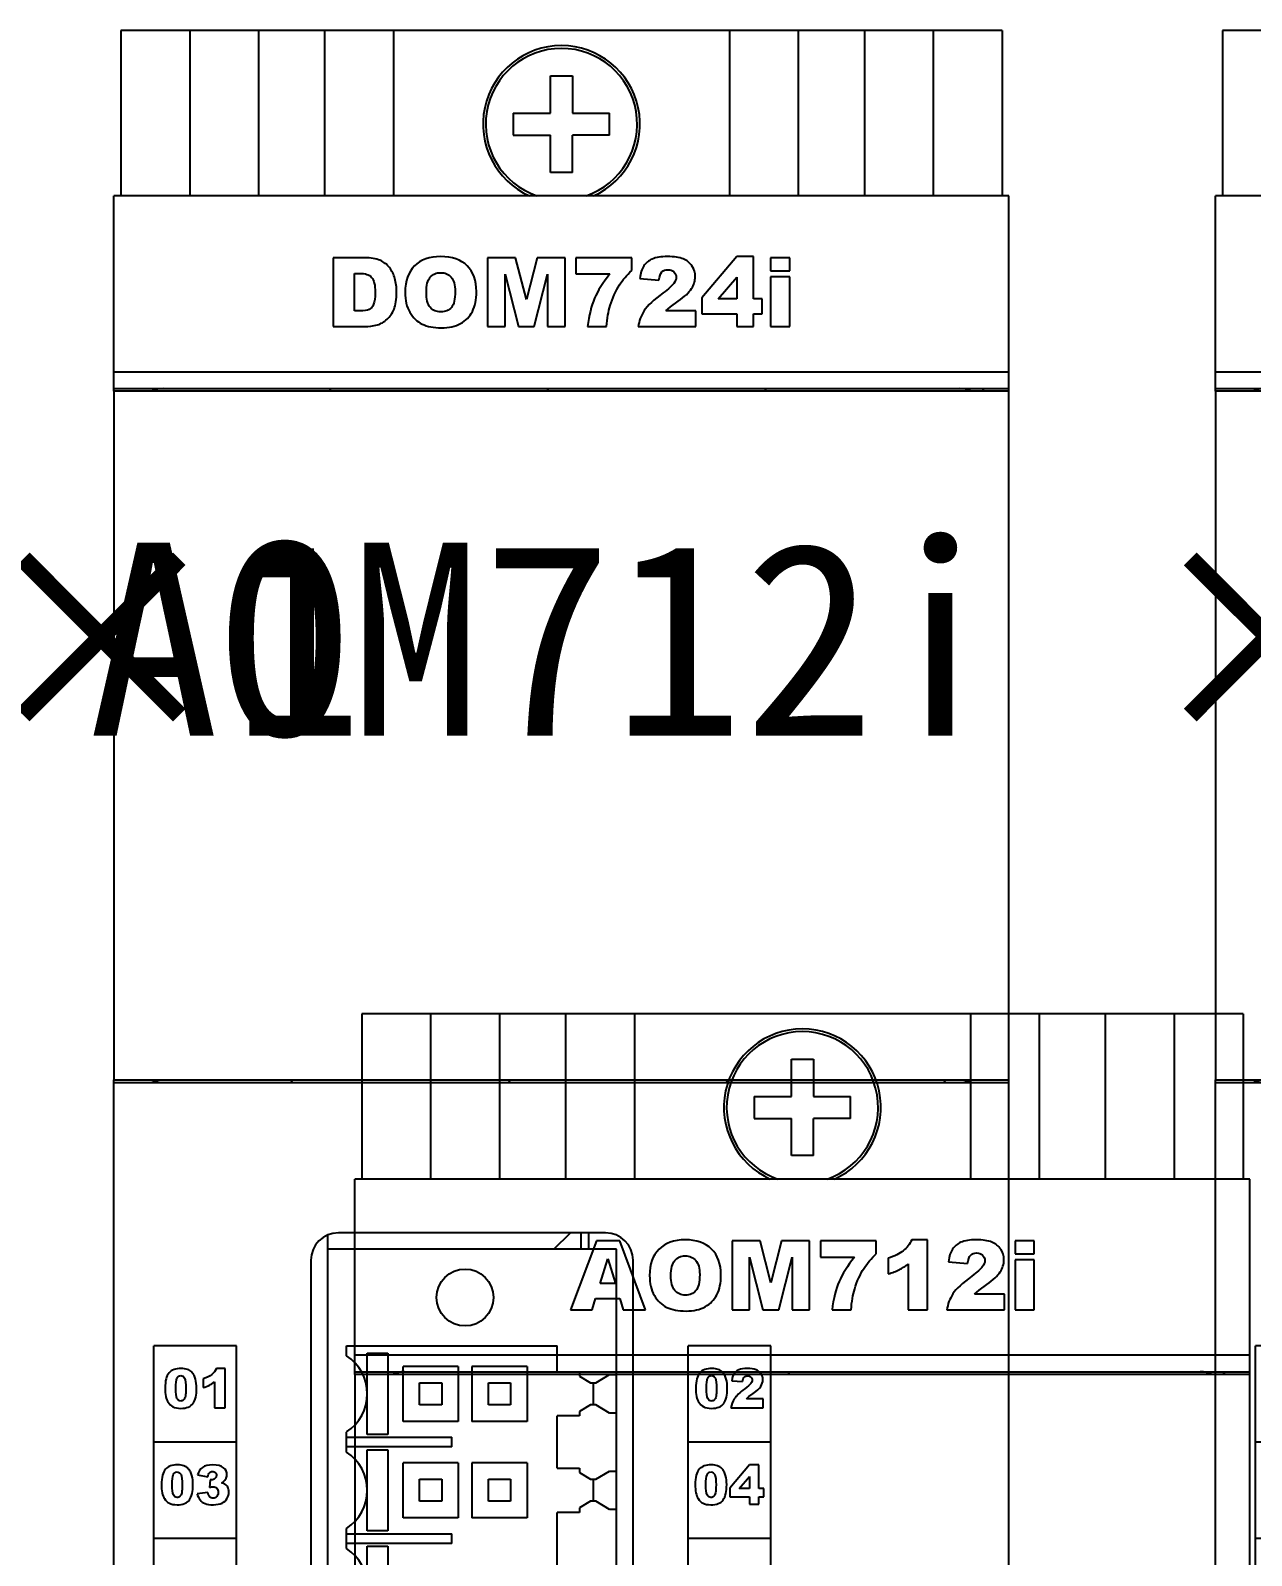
# Model space of a CAD drawing. Header units: millimetres. Extents: x 40 to 522, y -286 to 20.
# Drawn here: x 390 to 434.3, y -159.7 to -104.3 of the extents above; entities that cross this region are included whole.
import ezdxf
from ezdxf.enums import TextEntityAlignment as Align

# ---------------------------------------------------------------- set-up
doc = ezdxf.new("R2010")
doc.units = ezdxf.units.MM
for name, color, linetype in [('AIOJ784_4_00DXF_CONTINUOUS_LINE', 7, 'Continuous'), ('AOMJ712I_002DXF_CONTINUOUS_LINE', 7, 'Continuous'), ('MPUJ710_4_01DXF_CONTINUOUS_LINE', 7, 'Continuous'), ('RTDJ712_4_00DXF_CONTINUOUS_LINE', 7, 'Continuous'), ('TEXT_LABEL', 7, 'Continuous')]:
    doc.layers.add(name, color=color, linetype=linetype)
doc.styles.add('HZ_TEXT', font='simsun.ttc')

# ---------------------------------------------------------------- blocks, each defined once
blk = doc.blocks.new('MOD_DOM724i')
at = {"linetype": 'Continuous'}
for p, q in [((111.251, 165.698), (111.251, 159.698)), ((143.251, 165.698), (111.251, 165.698)), ((113.751, 165.698), (113.751, 159.698)), ((116.251, 165.698), (116.251, 159.698)), ((118.651, 165.698), (118.651, 159.698)), ((121.151, 165.698), (121.151, 159.698)), ((133.351, 165.698), (133.351, 159.698)), ((135.851, 165.698), (135.851, 159.698)), ((138.251, 165.698), (138.251, 159.698)), ((140.751, 165.698), (140.751, 159.698)), ((143.251, 165.698), (143.251, 159.698)), ((126.851, 162.698), (126.851, 164.048)), ((126.851, 164.048), (127.651, 164.048)), ((127.651, 164.048), (127.651, 162.698)), ((125.501, 162.698), (125.501, 161.898)), ((125.501, 162.698), (126.851, 162.698)), ((127.651, 162.698), (129.001, 162.698)), ((129.001, 161.898), (129.001, 162.698)), ((125.501, 161.898), (126.851, 161.898)), ((126.851, 160.548), (126.851, 161.898)), ((127.651, 160.548), (127.651, 161.898)), ((129.001, 161.898), (127.651, 161.898)), ((127.651, 160.548), (126.851, 160.548)), ((111.001, 152.598), (111.001, 159.698)), ((143.501, 159.698), (111.001, 159.698)), ((143.501, 152.598), (143.501, 159.698)), ((118.964, 157.448), (118.964, 154.948)), ((120.111, 157.448), (118.964, 157.448)), ((124.571, 157.448), (124.571, 154.948)), ((125.586, 157.448), (124.571, 157.448)), ((125.978, 155.926), (125.586, 157.448)), ((126.367, 157.448), (125.978, 155.926)), ((127.383, 157.448), (126.367, 157.448)), ((127.383, 154.948), (127.383, 157.448)), ((127.775, 157.448), (127.775, 156.861)), ((129.803, 157.448), (127.775, 157.448)), ((129.803, 156.979), (129.803, 157.448)), ((133.616, 157.49), (132.351, 155.986)), ((134.221, 157.49), (133.616, 157.49)), ((134.221, 155.954), (134.221, 157.49)), ((134.844, 157.448), (134.844, 156.975)), ((135.538, 157.448), (134.844, 157.448)), ((135.538, 156.975), (135.538, 157.448)), ((119.736, 155.515), (119.736, 156.881)), ((119.736, 156.881), (119.929, 156.881)), ((125.204, 154.948), (125.204, 156.854)), ((125.204, 156.854), (125.69, 154.948)), ((126.263, 154.948), (126.75, 156.854)), ((126.75, 156.854), (126.75, 154.948)), ((127.775, 156.861), (129.01, 156.861)), ((130.093, 156.692), (130.788, 156.636)), ((132.946, 155.954), (133.616, 156.74)), ((133.616, 156.74), (133.616, 155.954)), ((134.844, 156.975), (135.538, 156.975)), ((134.844, 156.759), (134.844, 154.948)), ((135.538, 156.759), (134.844, 156.759)), ((135.538, 154.948), (135.538, 156.759)), ((131.041, 155.514), (131.207, 155.665)), ((131.207, 155.665), (131.487, 155.869)), ((132.351, 155.986), (132.351, 155.415)), ((133.616, 155.954), (132.946, 155.954)), ((134.535, 155.954), (134.221, 155.954)), ((134.535, 155.415), (134.535, 155.954)), ((119.926, 155.515), (119.736, 155.515)), ((132.125, 155.514), (131.041, 155.514)), ((132.125, 154.948), (132.125, 155.514)), ((132.351, 155.415), (133.616, 155.415)), ((133.616, 155.415), (133.616, 154.948)), ((134.221, 154.948), (134.221, 155.415)), ((134.221, 155.415), (134.535, 155.415)), ((118.964, 154.948), (120.111, 154.948)), ((124.571, 154.948), (125.204, 154.948)), ((125.69, 154.948), (126.263, 154.948)), ((126.75, 154.948), (127.383, 154.948)), ((128.196, 154.948), (128.889, 154.948)), ((130.042, 154.948), (132.125, 154.948)), ((133.616, 154.948), (134.221, 154.948)), ((134.844, 154.948), (135.538, 154.948)), ((143.501, 153.298), (111.001, 153.298)), ((111.001, 152.698), (143.501, 152.698)), ((111.001, 152.598), (111.001, 127.598)), ((143.501, 152.598), (111.001, 152.598)), ((118.803, 152.598), (118.903, 152.698)), ((126.706, 152.598), (126.806, 152.698)), ((134.609, 152.598), (134.709, 152.698)), ((142.511, 152.598), (142.611, 152.698)), ((143.501, 127.598), (143.501, 152.598)), ((111.001, 41.698), (111.001, 127.598)), ((111.001, 127.598), (143.501, 127.598)), ((111.001, 127.498), (143.501, 127.498)), ((117.411, 127.498), (117.511, 127.598)), ((125.314, 127.498), (125.414, 127.598)), ((133.217, 127.498), (133.317, 127.598)), ((141.119, 127.498), (141.219, 127.598)), ((143.501, 41.698), (143.501, 127.598)), ((118.751, 121.964), (118.751, 121.448)), ((128.851, 122.048), (119.151, 122.048)), ((126.98, 121.448), (127.58, 122.048)), ((127.951, 122.048), (127.951, 121.448)), ((128.251, 121.448), (128.251, 122.048)), ((118.751, 121.448), (118.751, 51.448)), ((129.251, 121.448), (118.751, 121.448)), ((129.251, 51.448), (129.251, 121.448)), ((118.151, 121.048), (118.151, 51.848)), ((129.851, 51.848), (129.851, 121.048)), ((112.451, 54.948), (112.451, 117.948)), ((115.451, 117.948), (112.451, 117.948)), ((115.451, 54.948), (115.451, 117.948)), ((119.451, 117.58), (119.451, 117.948)), ((119.451, 117.948), (127.101, 117.948)), ((127.101, 116.998), (127.101, 117.948)), ((131.851, 54.948), (131.851, 117.948)), ((134.851, 117.948), (131.851, 117.948)), ((134.851, 54.948), (134.851, 117.948)), ((120.201, 116.202), (120.201, 117.673)), ((120.201, 117.673), (120.952, 117.673)), ((120.952, 117.673), (120.952, 114.723)), ((115.044, 117.121), (114.722, 117.121)), ((115.044, 115.698), (115.044, 117.121)), ((121.501, 115.198), (121.501, 117.198)), ((123.501, 117.198), (121.501, 117.198)), ((123.501, 117.198), (123.501, 115.198)), ((124.001, 117.198), (124.001, 115.198)), ((126.001, 117.198), (124.001, 117.198)), ((126.001, 117.198), (126.001, 115.198)), ((127.101, 116.998), (127.901, 116.998)), ((127.901, 116.998), (127.901, 116.84)), ((127.901, 116.84), (128.304, 116.598)), ((128.501, 116.598), (129.001, 116.898)), ((129.001, 116.898), (129.251, 116.898)), ((114.242, 116.746), (114.242, 116.427)), ((114.65, 116.631), (114.65, 115.698)), ((122.101, 115.798), (122.101, 116.598)), ((122.101, 116.598), (122.901, 116.598)), ((122.901, 116.598), (122.901, 115.798)), ((124.601, 115.798), (124.601, 116.598)), ((124.601, 116.598), (125.401, 116.598)), ((125.401, 116.598), (125.401, 115.798)), ((128.304, 116.598), (128.501, 116.598)), ((128.401, 116.598), (128.401, 115.798)), ((133.434, 116.674), (133.823, 116.643)), ((120.201, 114.723), (120.201, 116.194)), ((122.901, 115.798), (122.101, 115.798)), ((125.401, 115.798), (124.601, 115.798)), ((128.304, 115.798), (127.901, 115.556)), ((128.501, 115.798), (128.304, 115.798)), ((129.001, 115.497), (128.501, 115.798)), ((133.965, 116.015), (134.058, 116.099)), ((134.572, 116.015), (133.965, 116.015)), ((134.058, 116.099), (134.215, 116.213)), ((134.572, 115.698), (134.572, 116.015)), ((114.65, 115.698), (115.044, 115.698)), ((123.501, 115.198), (121.501, 115.198)), ((126.001, 115.198), (124.001, 115.198)), ((127.101, 113.498), (127.101, 115.398)), ((127.901, 115.398), (127.101, 115.398)), ((127.901, 115.556), (127.901, 115.398)), ((129.251, 115.497), (129.001, 115.497)), ((133.405, 115.698), (134.572, 115.698)), ((119.451, 114.08), (119.451, 114.815)), ((119.451, 114.623), (123.276, 114.623)), ((120.952, 114.723), (120.201, 114.723)), ((123.276, 114.273), (123.276, 114.623)), ((115.451, 114.448), (112.451, 114.448)), ((123.276, 114.273), (119.451, 114.273)), ((120.201, 112.702), (120.201, 114.173)), ((120.201, 114.173), (120.952, 114.173)), ((120.952, 114.173), (120.952, 111.223)), ((134.851, 114.448), (131.851, 114.448)), ((121.501, 111.698), (121.501, 113.698)), ((123.501, 113.698), (121.501, 113.698)), ((123.501, 113.698), (123.501, 111.698)), ((124.001, 113.698), (124.001, 111.698)), ((126.001, 113.698), (124.001, 113.698)), ((126.001, 113.698), (126.001, 111.698)), ((134.08, 113.621), (133.371, 112.779)), ((134.419, 113.621), (134.08, 113.621)), ((134.419, 112.761), (134.419, 113.621)), ((114.04, 113.259), (114.408, 113.193)), ((114.492, 113.08), (114.472, 112.802)), ((114.542, 113.075), (114.492, 113.08)), ((122.101, 112.298), (122.101, 113.098)), ((122.101, 113.098), (122.901, 113.098)), ((122.901, 113.098), (122.901, 112.298)), ((124.601, 112.298), (124.601, 113.098)), ((124.601, 113.098), (125.401, 113.098)), ((125.401, 113.098), (125.401, 112.298)), ((127.101, 113.498), (127.901, 113.498)), ((127.901, 113.498), (127.901, 113.34)), ((127.901, 113.34), (128.304, 113.098)), ((128.304, 113.098), (128.501, 113.098)), ((128.401, 113.098), (128.401, 112.298)), ((128.501, 113.098), (129.001, 113.398)), ((129.001, 113.398), (129.251, 113.398)), ((133.705, 112.761), (134.08, 113.201)), ((134.08, 113.201), (134.08, 112.761)), ((114.408, 112.619), (114.019, 112.567)), ((120.201, 111.223), (120.201, 112.694)), ((133.371, 112.779), (133.371, 112.459)), ((133.371, 112.459), (134.08, 112.459)), ((134.08, 112.761), (133.705, 112.761)), ((134.08, 112.459), (134.08, 112.198)), ((134.595, 112.761), (134.419, 112.761)), ((134.419, 112.198), (134.419, 112.459)), ((134.419, 112.459), (134.595, 112.459)), ((134.595, 112.459), (134.595, 112.761)), ((122.901, 112.298), (122.101, 112.298)), ((125.401, 112.298), (124.601, 112.298)), ((127.101, 109.998), (127.101, 111.898)), ((127.901, 111.898), (127.101, 111.898)), ((128.304, 112.298), (127.901, 112.056)), ((127.901, 112.056), (127.901, 111.898)), ((128.501, 112.298), (128.304, 112.298)), ((129.001, 111.997), (128.501, 112.298)), ((129.251, 111.997), (129.001, 111.997)), ((134.08, 112.198), (134.419, 112.198)), ((119.451, 110.58), (119.451, 111.315)), ((123.501, 111.698), (121.501, 111.698)), ((126.001, 111.698), (124.001, 111.698)), ((115.451, 110.948), (112.451, 110.948)), ((119.451, 111.123), (123.276, 111.123)), ((123.276, 110.773), (119.451, 110.773)), ((120.952, 111.223), (120.201, 111.223)), ((123.276, 110.773), (123.276, 111.123)), ((134.851, 110.948), (131.851, 110.948)), ((120.201, 109.202), (120.201, 110.673)), ((120.201, 110.673), (120.952, 110.673)), ((120.952, 110.673), (120.952, 107.723))]:
    blk.add_line(p, q, dxfattribs=at)
blk.add_circle((123.751, 119.698), 1.033, dxfattribs=at)
for centre, radius, start, end in [((127.251, 162.298), 2.85, 294.1365, 245.8635), ((127.251, 162.298), 2.75, 288.9617, 251.0383), ((112.801, 151.698), 1, 90, 115.6867), ((141.701, 151.698), 1, 64.3133, 90), ((112.801, 128.498), 1, 244.3133, 270), ((141.701, 128.498), 1, 270, 295.6867), ((119.151, 121.048), 1, 90, 180), ((128.851, 121.048), 1, 0, 90), ((118.551, 116.198), 1.65, 303.0557, 56.9443), ((118.551, 112.698), 1.65, 303.0557, 56.9443), ((118.551, 109.198), 1.65, 303.0557, 56.9443)]:
    blk.add_arc(centre, radius, start, end, dxfattribs=at)
for points in [[(120.659, 157.355), (120.519, 157.417), (120.337, 157.448), (120.111, 157.448)], [(121.004, 157.09), (120.913, 157.205), (120.799, 157.294), (120.659, 157.355)], [(122.864, 157.49), (122.458, 157.49), (122.141, 157.376), (121.914, 157.149)], [(123.826, 157.154), (123.601, 157.378), (123.28, 157.49), (122.864, 157.49)], [(130.55, 157.401), (130.417, 157.344), (130.314, 157.258), (130.242, 157.15)], [(131.101, 157.49), (130.865, 157.49), (130.683, 157.459), (130.55, 157.401)], [(131.67, 157.406), (131.534, 157.461), (131.344, 157.49), (131.101, 157.49)], [(131.991, 157.149), (131.912, 157.265), (131.807, 157.35), (131.67, 157.406)], [(119.929, 156.881), (120.128, 156.881), (120.272, 156.832), (120.358, 156.734)], [(120.358, 156.734), (120.444, 156.636), (120.488, 156.455), (120.488, 156.191)], [(121.203, 156.69), (121.162, 156.842), (121.095, 156.975), (121.004, 157.09)], [(121.264, 156.206), (121.264, 156.377), (121.244, 156.537), (121.203, 156.69)], [(121.914, 157.149), (121.685, 156.921), (121.573, 156.603), (121.573, 156.196)], [(122.345, 156.192), (122.345, 156.447), (122.391, 156.629), (122.487, 156.74)], [(122.487, 156.74), (122.581, 156.849), (122.705, 156.905), (122.862, 156.905)], [(122.862, 156.905), (123.024, 156.905), (123.152, 156.851), (123.248, 156.742)], [(123.248, 156.742), (123.343, 156.632), (123.391, 156.462), (123.391, 156.227)], [(124.163, 156.216), (124.163, 156.619), (124.051, 156.931), (123.826, 157.154)], [(129.01, 156.861), (128.756, 156.545), (128.57, 156.25), (128.453, 155.974)], [(129.361, 156.462), (129.479, 156.646), (129.625, 156.818), (129.803, 156.979)], [(130.242, 157.15), (130.169, 157.04), (130.12, 156.886), (130.093, 156.692)], [(130.788, 156.636), (130.807, 156.776), (130.845, 156.875), (130.901, 156.93)], [(130.901, 156.93), (130.957, 156.985), (131.031, 157.014), (131.119, 157.014)], [(131.119, 157.014), (131.205, 157.014), (131.274, 156.987), (131.331, 156.933)], [(131.416, 156.738), (131.416, 156.667), (131.387, 156.593), (131.33, 156.515)], [(131.331, 156.933), (131.387, 156.878), (131.416, 156.813), (131.416, 156.738)], [(131.974, 156.325), (132.062, 156.464), (132.108, 156.609), (132.108, 156.762)], [(132.108, 156.762), (132.108, 156.905), (132.069, 157.033), (131.991, 157.149)], [(120.488, 156.191), (120.488, 155.989), (120.468, 155.845), (120.43, 155.756)], [(121.172, 155.584), (121.234, 155.73), (121.264, 155.938), (121.264, 156.206)], [(121.573, 156.196), (121.573, 155.903), (121.629, 155.66), (121.745, 155.466)], [(122.485, 155.648), (122.391, 155.758), (122.345, 155.94), (122.345, 156.192)], [(123.391, 156.227), (123.391, 155.947), (123.345, 155.752), (123.254, 155.645)], [(124.015, 155.497), (124.114, 155.684), (124.163, 155.923), (124.163, 156.216)], [(129.02, 155.71), (129.104, 155.986), (129.218, 156.237), (129.361, 156.462)], [(130.94, 156.17), (130.606, 155.923), (130.379, 155.708), (130.258, 155.527)], [(131.33, 156.515), (131.273, 156.436), (131.143, 156.32), (130.94, 156.17)], [(131.487, 155.869), (131.723, 156.034), (131.885, 156.186), (131.974, 156.325)], [(120.43, 155.756), (120.391, 155.667), (120.338, 155.604), (120.27, 155.568)], [(120.919, 155.214), (121.027, 155.312), (121.111, 155.437), (121.172, 155.584)], [(122.869, 155.483), (122.707, 155.483), (122.579, 155.538), (122.485, 155.648)], [(123.254, 155.645), (123.162, 155.536), (123.034, 155.483), (122.869, 155.483)], [(128.453, 155.974), (128.336, 155.698), (128.251, 155.355), (128.196, 154.948)], [(128.889, 154.948), (128.911, 155.241), (128.955, 155.495), (129.02, 155.71)], [(120.27, 155.568), (120.202, 155.532), (120.086, 155.515), (119.926, 155.515)], [(120.572, 155.015), (120.695, 155.048), (120.811, 155.115), (120.919, 155.214)], [(121.745, 155.466), (121.859, 155.272), (122.009, 155.128), (122.193, 155.039)], [(122.193, 155.039), (122.378, 154.949), (122.611, 154.905), (122.895, 154.905)], [(122.895, 154.905), (123.171, 154.905), (123.403, 154.956), (123.589, 155.06)], [(123.589, 155.06), (123.774, 155.164), (123.916, 155.309), (124.015, 155.497)], [(130.258, 155.527), (130.137, 155.347), (130.065, 155.152), (130.042, 154.948)], [(120.111, 154.948), (120.248, 154.948), (120.401, 154.97), (120.572, 155.015)], [(113.001, 116.962), (112.906, 116.855), (112.858, 116.669), (112.858, 116.403)], [(113.439, 117.121), (113.243, 117.121), (113.097, 117.068), (113.001, 116.962)], [(113.287, 116.764), (113.315, 116.829), (113.361, 116.863), (113.426, 116.863)], [(113.426, 116.863), (113.489, 116.863), (113.536, 116.83), (113.567, 116.766)], [(113.671, 117.086), (113.61, 117.109), (113.533, 117.121), (113.439, 117.121)], [(113.819, 116.995), (113.781, 117.033), (113.732, 117.063), (113.671, 117.086)], [(113.909, 116.878), (113.887, 116.919), (113.858, 116.958), (113.819, 116.995)], [(113.963, 116.735), (113.949, 116.789), (113.931, 116.837), (113.909, 116.878)], [(114.55, 116.9), (114.476, 116.84), (114.373, 116.788), (114.242, 116.746)], [(114.722, 117.121), (114.68, 117.034), (114.623, 116.959), (114.55, 116.9)], [(132.273, 116.962), (132.177, 116.855), (132.129, 116.669), (132.129, 116.403)], [(132.711, 117.121), (132.514, 117.121), (132.368, 117.068), (132.273, 116.962)], [(132.558, 116.764), (132.587, 116.829), (132.633, 116.863), (132.698, 116.863)], [(132.698, 116.863), (132.761, 116.863), (132.807, 116.83), (132.839, 116.766)], [(132.943, 117.086), (132.882, 117.109), (132.805, 117.121), (132.711, 117.121)], [(133.091, 116.995), (133.053, 117.033), (133.003, 117.063), (132.943, 117.086)], [(133.181, 116.878), (133.159, 116.919), (133.129, 116.958), (133.091, 116.995)], [(133.234, 116.735), (133.221, 116.789), (133.203, 116.837), (133.181, 116.878)], [(133.518, 116.931), (133.477, 116.869), (133.449, 116.783), (133.434, 116.674)], [(133.69, 117.072), (133.615, 117.039), (133.558, 116.992), (133.518, 116.931)], [(133.998, 117.121), (133.866, 117.121), (133.764, 117.104), (133.69, 117.072)], [(133.887, 116.808), (133.918, 116.839), (133.959, 116.855), (134.009, 116.855)], [(134.317, 117.074), (134.241, 117.105), (134.135, 117.121), (133.998, 117.121)], [(134.009, 116.855), (134.056, 116.855), (134.096, 116.84), (134.127, 116.809)], [(134.497, 116.93), (134.453, 116.995), (134.394, 117.043), (134.317, 117.074)], [(134.563, 116.714), (134.563, 116.794), (134.541, 116.865), (134.497, 116.93)], [(112.858, 116.403), (112.858, 116.294), (112.866, 116.196), (112.885, 116.106)], [(113.244, 116.402), (113.244, 116.578), (113.258, 116.699), (113.287, 116.764)], [(113.29, 116.037), (113.259, 116.101), (113.244, 116.224), (113.244, 116.402)], [(113.567, 116.766), (113.599, 116.702), (113.615, 116.577), (113.615, 116.392)], [(113.615, 116.392), (113.615, 116.265), (113.607, 116.171), (113.594, 116.112)], [(113.873, 115.85), (113.959, 115.968), (114.002, 116.154), (114.002, 116.408)], [(114.002, 116.408), (114.002, 116.521), (113.988, 116.63), (113.963, 116.735)], [(114.242, 116.427), (114.331, 116.454), (114.406, 116.483), (114.465, 116.513)], [(114.465, 116.513), (114.524, 116.543), (114.586, 116.582), (114.65, 116.631)], [(132.129, 116.403), (132.129, 116.294), (132.138, 116.196), (132.157, 116.106)], [(132.515, 116.402), (132.515, 116.578), (132.529, 116.699), (132.558, 116.764)], [(132.562, 116.037), (132.53, 116.101), (132.515, 116.224), (132.515, 116.402)], [(132.839, 116.766), (132.87, 116.702), (132.887, 116.577), (132.887, 116.392)], [(132.887, 116.392), (132.887, 116.265), (132.879, 116.171), (132.866, 116.112)], [(133.145, 115.85), (133.23, 115.968), (133.273, 116.154), (133.273, 116.408)], [(133.273, 116.408), (133.273, 116.521), (133.26, 116.63), (133.234, 116.735)], [(133.908, 116.382), (133.721, 116.244), (133.594, 116.123), (133.526, 116.022)], [(133.823, 116.643), (133.834, 116.721), (133.855, 116.777), (133.887, 116.808)], [(134.127, 116.575), (134.095, 116.531), (134.022, 116.466), (133.908, 116.382)], [(134.127, 116.809), (134.159, 116.779), (134.175, 116.742), (134.175, 116.7)], [(134.175, 116.7), (134.175, 116.66), (134.159, 116.619), (134.127, 116.575)], [(134.215, 116.213), (134.347, 116.306), (134.438, 116.391), (134.487, 116.469)], [(134.487, 116.469), (134.537, 116.547), (134.563, 116.628), (134.563, 116.714)], [(112.885, 116.106), (112.905, 116.017), (112.93, 115.947), (112.964, 115.895)], [(112.964, 115.895), (113.011, 115.823), (113.071, 115.767), (113.143, 115.73)], [(113.143, 115.73), (113.216, 115.693), (113.31, 115.674), (113.429, 115.674)], [(113.428, 115.939), (113.368, 115.939), (113.322, 115.972), (113.29, 116.037)], [(113.53, 115.98), (113.501, 115.953), (113.467, 115.939), (113.428, 115.939)], [(113.429, 115.674), (113.639, 115.674), (113.787, 115.732), (113.873, 115.85)], [(113.594, 116.112), (113.581, 116.052), (113.559, 116.008), (113.53, 115.98)], [(132.157, 116.106), (132.176, 116.017), (132.202, 115.947), (132.236, 115.895)], [(132.236, 115.895), (132.282, 115.823), (132.342, 115.767), (132.415, 115.73)], [(132.415, 115.73), (132.487, 115.693), (132.582, 115.674), (132.7, 115.674)], [(132.699, 115.939), (132.639, 115.939), (132.593, 115.972), (132.562, 116.037)], [(132.802, 115.98), (132.773, 115.953), (132.739, 115.939), (132.699, 115.939)], [(132.7, 115.674), (132.911, 115.674), (133.059, 115.732), (133.145, 115.85)], [(132.866, 116.112), (132.852, 116.052), (132.83, 116.008), (132.802, 115.98)], [(133.526, 116.022), (133.459, 115.921), (133.419, 115.812), (133.405, 115.698)], [(113.308, 113.621), (113.111, 113.621), (112.965, 113.568), (112.869, 113.462)], [(113.54, 113.586), (113.479, 113.609), (113.401, 113.621), (113.308, 113.621)], [(113.688, 113.495), (113.649, 113.533), (113.6, 113.563), (113.54, 113.586)], [(114.216, 113.528), (114.129, 113.465), (114.071, 113.375), (114.04, 113.259)], [(114.585, 113.621), (114.426, 113.621), (114.303, 113.59), (114.216, 113.528)], [(114.981, 113.519), (114.9, 113.587), (114.768, 113.621), (114.585, 113.621)], [(115.104, 113.262), (115.104, 113.365), (115.063, 113.45), (114.981, 113.519)], [(132.688, 113.621), (132.492, 113.621), (132.346, 113.568), (132.25, 113.462)], [(132.92, 113.586), (132.859, 113.609), (132.782, 113.621), (132.688, 113.621)], [(133.069, 113.495), (133.03, 113.533), (132.981, 113.563), (132.92, 113.586)], [(112.869, 113.462), (112.774, 113.355), (112.726, 113.169), (112.726, 112.903)], [(113.112, 112.902), (113.112, 113.078), (113.126, 113.199), (113.155, 113.264)], [(113.155, 113.264), (113.183, 113.329), (113.229, 113.363), (113.294, 113.363)], [(113.294, 113.363), (113.357, 113.363), (113.404, 113.33), (113.436, 113.266)], [(113.436, 113.266), (113.467, 113.202), (113.483, 113.077), (113.483, 112.892)], [(113.777, 113.378), (113.755, 113.419), (113.726, 113.458), (113.688, 113.495)], [(113.831, 113.235), (113.818, 113.289), (113.799, 113.337), (113.777, 113.378)], [(113.87, 112.908), (113.87, 113.021), (113.857, 113.13), (113.831, 113.235)], [(114.408, 113.193), (114.417, 113.261), (114.437, 113.31), (114.466, 113.338)], [(114.466, 113.338), (114.495, 113.365), (114.532, 113.38), (114.578, 113.38)], [(114.669, 113.124), (114.635, 113.091), (114.593, 113.075), (114.542, 113.075)], [(114.578, 113.38), (114.622, 113.38), (114.657, 113.366), (114.682, 113.341)], [(114.721, 113.239), (114.721, 113.195), (114.704, 113.156), (114.669, 113.124)], [(114.682, 113.341), (114.708, 113.316), (114.721, 113.281), (114.721, 113.239)], [(114.904, 112.969), (114.971, 113.005), (115.021, 113.048), (115.054, 113.098)], [(115.028, 112.922), (115, 112.94), (114.958, 112.956), (114.904, 112.969)], [(115.054, 113.098), (115.087, 113.147), (115.104, 113.201), (115.104, 113.262)], [(132.25, 113.462), (132.155, 113.355), (132.107, 113.169), (132.107, 112.903)], [(132.493, 112.902), (132.493, 113.078), (132.507, 113.199), (132.536, 113.264)], [(132.536, 113.264), (132.564, 113.329), (132.61, 113.363), (132.675, 113.363)], [(132.675, 113.363), (132.738, 113.363), (132.785, 113.33), (132.816, 113.266)], [(132.816, 113.266), (132.848, 113.202), (132.864, 113.077), (132.864, 112.892)], [(133.158, 113.378), (133.136, 113.419), (133.107, 113.458), (133.069, 113.495)], [(133.212, 113.235), (133.198, 113.289), (133.18, 113.337), (133.158, 113.378)], [(133.251, 112.908), (133.251, 113.021), (133.238, 113.13), (133.212, 113.235)], [(112.726, 112.903), (112.726, 112.794), (112.735, 112.696), (112.754, 112.606)], [(112.754, 112.606), (112.773, 112.517), (112.799, 112.447), (112.832, 112.395)], [(112.832, 112.395), (112.879, 112.323), (112.939, 112.267), (113.012, 112.23)], [(113.159, 112.537), (113.127, 112.601), (113.112, 112.724), (113.112, 112.902)], [(113.296, 112.439), (113.236, 112.439), (113.19, 112.472), (113.159, 112.537)], [(113.398, 112.48), (113.37, 112.453), (113.335, 112.439), (113.296, 112.439)], [(113.462, 112.612), (113.449, 112.552), (113.427, 112.508), (113.398, 112.48)], [(113.483, 112.892), (113.483, 112.765), (113.476, 112.671), (113.462, 112.612)], [(113.741, 112.35), (113.827, 112.468), (113.87, 112.654), (113.87, 112.908)], [(114.019, 112.567), (114.044, 112.479), (114.08, 112.407), (114.128, 112.349)], [(114.478, 112.455), (114.446, 112.486), (114.423, 112.54), (114.408, 112.619)], [(114.472, 112.802), (114.525, 112.817), (114.567, 112.825), (114.598, 112.825)], [(114.602, 112.411), (114.552, 112.411), (114.511, 112.425), (114.478, 112.455)], [(114.598, 112.825), (114.655, 112.825), (114.7, 112.807), (114.733, 112.771)], [(114.731, 112.468), (114.697, 112.43), (114.653, 112.411), (114.602, 112.411)], [(114.784, 112.621), (114.784, 112.557), (114.766, 112.506), (114.731, 112.468)], [(114.733, 112.771), (114.767, 112.735), (114.784, 112.686), (114.784, 112.621)], [(114.927, 112.234), (115.007, 112.274), (115.069, 112.332), (115.111, 112.407)], [(115.136, 112.809), (115.111, 112.856), (115.074, 112.894), (115.028, 112.922)], [(115.111, 112.407), (115.154, 112.481), (115.176, 112.559), (115.176, 112.642)], [(115.176, 112.642), (115.176, 112.707), (115.162, 112.762), (115.136, 112.809)], [(132.107, 112.903), (132.107, 112.794), (132.115, 112.696), (132.135, 112.606)], [(132.135, 112.606), (132.154, 112.517), (132.179, 112.447), (132.213, 112.395)], [(132.213, 112.395), (132.26, 112.323), (132.32, 112.267), (132.392, 112.23)], [(132.54, 112.537), (132.508, 112.601), (132.493, 112.724), (132.493, 112.902)], [(132.677, 112.439), (132.617, 112.439), (132.571, 112.472), (132.54, 112.537)], [(132.779, 112.48), (132.751, 112.453), (132.716, 112.439), (132.677, 112.439)], [(132.843, 112.612), (132.83, 112.552), (132.808, 112.508), (132.779, 112.48)], [(132.864, 112.892), (132.864, 112.765), (132.857, 112.671), (132.843, 112.612)], [(133.122, 112.35), (133.208, 112.468), (133.251, 112.654), (133.251, 112.908)], [(113.012, 112.23), (113.084, 112.193), (113.179, 112.174), (113.297, 112.174)], [(113.297, 112.174), (113.507, 112.174), (113.655, 112.232), (113.741, 112.35)], [(114.128, 112.349), (114.176, 112.292), (114.236, 112.248), (114.309, 112.219)], [(114.309, 112.219), (114.383, 112.189), (114.483, 112.174), (114.611, 112.174)], [(114.611, 112.174), (114.741, 112.174), (114.847, 112.195), (114.927, 112.234)], [(132.392, 112.23), (132.465, 112.193), (132.56, 112.174), (132.678, 112.174)], [(132.678, 112.174), (132.888, 112.174), (133.036, 112.232), (133.122, 112.35)]]:
    blk.add_open_spline(points, degree=3, dxfattribs=at)
blk = doc.blocks.new('MOD_AOM712i')
at = {"layer": 'AIOJ784_4_00DXF_CONTINUOUS_LINE', "color": 7, "linetype": 'Continuous'}
for p, q in [((0, 130), (0, 124)), ((32, 130), (0, 130)), ((2.5, 130), (2.5, 124)), ((5, 130), (5, 124)), ((7.4, 130), (7.4, 124)), ((9.9, 130), (9.9, 124)), ((22.1, 130), (22.1, 124)), ((24.6, 130), (24.6, 124)), ((27, 130), (27, 124)), ((29.5, 130), (29.5, 124)), ((32, 130), (32, 124))]:
    blk.add_line(p, q, dxfattribs=at)
blk.add_arc((16, 126.6), 2.85, 294.1365, 245.8635, dxfattribs=at)
at = {"layer": 'AOMJ712I_002DXF_CONTINUOUS_LINE', "color": 7, "linetype": 'Continuous'}
for p, q in [((-0.25, 116.9), (-0.25, 124)), ((32.25, 124), (-0.25, 124)), ((32.25, 116.9), (32.25, 124)), ((32.25, 117.6), (-0.25, 117.6)), ((-0.25, 117), (32.25, 117))]:
    blk.add_line(p, q, dxfattribs=at)
at = {"layer": 'AOMJ712I_002DXF_CONTINUOUS_LINE', "color": 4, "linetype": 'Continuous'}
for p, q in [((8.522, 121.75), (7.583, 119.25)), ((9.365, 121.75), (8.522, 121.75)), ((10.304, 119.25), (9.365, 121.75)), ((13.451, 121.75), (13.451, 119.25)), ((14.465, 121.75), (13.451, 121.75)), ((14.857, 120.229), (14.465, 121.75)), ((15.246, 121.75), (14.857, 120.229)), ((16.263, 121.75), (15.246, 121.75)), ((16.263, 119.25), (16.263, 121.75)), ((16.655, 121.75), (16.655, 121.163)), ((18.682, 121.75), (16.655, 121.75)), ((18.682, 121.281), (18.682, 121.75)), ((20.546, 121.793), (19.972, 121.793)), ((20.546, 119.25), (20.546, 121.793)), ((23.723, 121.75), (23.723, 121.278)), ((24.417, 121.75), (23.723, 121.75)), ((23.723, 121.278), (24.417, 121.278)), ((24.417, 121.278), (24.417, 121.75)), ((8.66, 120.203), (8.933, 121.102)), ((8.933, 121.102), (9.209, 120.203)), ((14.083, 119.25), (14.083, 121.157)), ((14.083, 121.157), (14.569, 119.25)), ((15.142, 119.25), (15.63, 121.157)), ((15.63, 121.157), (15.63, 119.25)), ((16.655, 121.163), (17.889, 121.163)), ((19.114, 121.122), (19.114, 120.553)), ((19.844, 120.916), (19.844, 119.25)), ((21.302, 120.995), (21.998, 120.938)), ((23.723, 121.061), (23.723, 119.25)), ((24.417, 121.061), (23.723, 121.061)), ((24.417, 119.25), (24.417, 121.061)), ((9.209, 120.203), (8.66, 120.203)), ((22.416, 119.967), (22.696, 120.171)), ((8.37, 119.25), (8.491, 119.663)), ((8.491, 119.663), (9.37, 119.663)), ((9.37, 119.663), (9.494, 119.25)), ((22.25, 119.816), (22.416, 119.967)), ((23.335, 119.816), (22.25, 119.816)), ((23.335, 119.25), (23.335, 119.816)), ((7.583, 119.25), (8.37, 119.25)), ((9.494, 119.25), (10.304, 119.25)), ((13.451, 119.25), (14.083, 119.25)), ((14.569, 119.25), (15.142, 119.25)), ((15.63, 119.25), (16.263, 119.25)), ((17.076, 119.25), (17.768, 119.25)), ((19.844, 119.25), (20.546, 119.25)), ((21.251, 119.25), (23.335, 119.25)), ((23.723, 119.25), (24.417, 119.25))]:
    blk.add_line(p, q, dxfattribs=at)
at = {"layer": 'AOMJ712I_002DXF_CONTINUOUS_LINE', "color": 2, "linetype": 'Continuous'}
for p, q in [((15.455, 116.9), (15.555, 117)), ((31.261, 116.9), (31.361, 117))]:
    blk.add_line(p, q, dxfattribs=at)
at = {"layer": 'AOMJ712I_002DXF_CONTINUOUS_LINE', "color": 7, "linetype": 'Continuous'}
for centre, start, end in [((1.55, 116), 90, 115.6867), ((30.45, 116), 64.3133, 90)]:
    blk.add_arc(centre, 1, start, end, dxfattribs=at)
at = {"layer": 'AOMJ712I_002DXF_CONTINUOUS_LINE', "color": 4, "linetype": 'Continuous'}
for points in [[(10.794, 121.452), (10.565, 121.223), (10.453, 120.906), (10.453, 120.498)], [(11.744, 121.793), (11.338, 121.793), (11.02, 121.678), (10.794, 121.452)], [(12.705, 121.457), (12.48, 121.68), (12.16, 121.793), (11.744, 121.793)], [(13.043, 120.519), (13.043, 120.921), (12.93, 121.233), (12.705, 121.457)], [(18.241, 120.764), (18.358, 120.948), (18.505, 121.121), (18.682, 121.281)], [(19.665, 121.397), (19.533, 121.29), (19.349, 121.197), (19.114, 121.122)], [(19.972, 121.793), (19.897, 121.636), (19.794, 121.503), (19.665, 121.397)], [(21.451, 121.452), (21.379, 121.342), (21.329, 121.189), (21.302, 120.995)], [(21.759, 121.704), (21.626, 121.646), (21.524, 121.561), (21.451, 121.452)], [(22.31, 121.793), (22.074, 121.793), (21.892, 121.762), (21.759, 121.704)], [(22.111, 121.233), (22.166, 121.288), (22.24, 121.317), (22.328, 121.317)], [(22.879, 121.708), (22.743, 121.764), (22.554, 121.793), (22.31, 121.793)], [(22.328, 121.317), (22.414, 121.317), (22.484, 121.29), (22.54, 121.235)], [(23.2, 121.452), (23.121, 121.568), (23.016, 121.653), (22.879, 121.708)], [(23.318, 121.064), (23.318, 121.208), (23.278, 121.336), (23.2, 121.452)], [(11.225, 120.495), (11.225, 120.749), (11.271, 120.931), (11.367, 121.042)], [(11.367, 121.042), (11.46, 121.151), (11.585, 121.208), (11.742, 121.208)], [(11.742, 121.208), (11.904, 121.208), (12.032, 121.153), (12.127, 121.044)], [(12.127, 121.044), (12.223, 120.935), (12.27, 120.764), (12.27, 120.529)], [(17.889, 121.163), (17.635, 120.848), (17.45, 120.553), (17.333, 120.277)], [(17.9, 120.013), (17.983, 120.289), (18.098, 120.539), (18.241, 120.764)], [(19.114, 120.553), (19.274, 120.601), (19.407, 120.652), (19.513, 120.706)], [(19.513, 120.706), (19.619, 120.759), (19.73, 120.829), (19.844, 120.916)], [(21.998, 120.938), (22.016, 121.078), (22.054, 121.177), (22.111, 121.233)], [(22.539, 120.818), (22.482, 120.739), (22.352, 120.623), (22.149, 120.473)], [(22.625, 121.041), (22.625, 120.969), (22.596, 120.896), (22.539, 120.818)], [(22.54, 121.235), (22.596, 121.18), (22.625, 121.116), (22.625, 121.041)], [(23.183, 120.628), (23.271, 120.766), (23.318, 120.911), (23.318, 121.064)], [(10.453, 120.498), (10.453, 120.205), (10.509, 119.963), (10.624, 119.768)], [(11.365, 119.951), (11.271, 120.06), (11.225, 120.242), (11.225, 120.495)], [(12.27, 120.529), (12.27, 120.249), (12.224, 120.055), (12.134, 119.948)], [(12.895, 119.799), (12.994, 119.987), (13.043, 120.225), (13.043, 120.519)], [(17.333, 120.277), (17.216, 120), (17.131, 119.658), (17.076, 119.25)], [(22.149, 120.473), (21.815, 120.225), (21.588, 120.011), (21.467, 119.83)], [(22.696, 120.171), (22.932, 120.336), (23.094, 120.488), (23.183, 120.628)], [(10.624, 119.768), (10.739, 119.574), (10.889, 119.431), (11.073, 119.341)], [(11.749, 119.785), (11.587, 119.785), (11.459, 119.84), (11.365, 119.951)], [(12.134, 119.948), (12.042, 119.838), (11.914, 119.785), (11.749, 119.785)], [(12.468, 119.363), (12.654, 119.467), (12.796, 119.612), (12.895, 119.799)], [(17.768, 119.25), (17.791, 119.543), (17.835, 119.797), (17.9, 120.013)], [(21.467, 119.83), (21.346, 119.649), (21.275, 119.455), (21.251, 119.25)], [(11.073, 119.341), (11.258, 119.252), (11.491, 119.207), (11.774, 119.207)], [(11.774, 119.207), (12.05, 119.207), (12.282, 119.259), (12.468, 119.363)]]:
    blk.add_open_spline(points, degree=3, dxfattribs=at)
at = {"layer": 'MPUJ710_4_01DXF_CONTINUOUS_LINE', "color": 7, "linetype": 'Continuous'}
for p, q in [((15.6, 127), (15.6, 128.35)), ((15.6, 128.35), (16.4, 128.35)), ((16.4, 128.35), (16.4, 127)), ((14.25, 127), (14.25, 126.2)), ((14.25, 127), (15.6, 127)), ((16.4, 127), (17.75, 127)), ((17.75, 126.2), (17.75, 127)), ((14.25, 126.2), (15.6, 126.2)), ((15.6, 124.85), (15.6, 126.2)), ((16.4, 124.85), (16.4, 126.2)), ((17.75, 126.2), (16.4, 126.2)), ((16.4, 124.85), (15.6, 124.85))]:
    blk.add_line(p, q, dxfattribs=at)
blk.add_arc((16, 126.6), 2.75, 288.9617, 251.0383, dxfattribs=at)
at = {"layer": 'RTDJ712_4_00DXF_CONTINUOUS_LINE', "color": 7, "linetype": 'Continuous'}
for p, q in [((-0.25, 116.9), (-0.25, 91.9)), ((32.25, 116.9), (-0.25, 116.9)), ((32.25, 91.9), (32.25, 116.9))]:
    blk.add_line(p, q, dxfattribs=at)

msp = doc.modelspace()

# ---------------------------------------------------------------- block references
for name, p in [('MOD_DOM724i', (282, -270)), ('MOD_DOM724i', (322, -270)), ('MOD_AOM712i', (402, -270))]:
    msp.add_blockref(name, p)

# ---------------------------------------------------------------- texts
at = {"layer": 'TEXT_LABEL', "style": 'HZ_TEXT'}
for s, p in [('AIV716 ×1', (378.25, -132)), ('AOM712i ×1', (418.25, -132))]:
    msp.add_text(s, height=7, dxfattribs=at).set_placement(p, align=Align.BOTTOM_CENTER)

doc.saveas('drawing.dxf')
